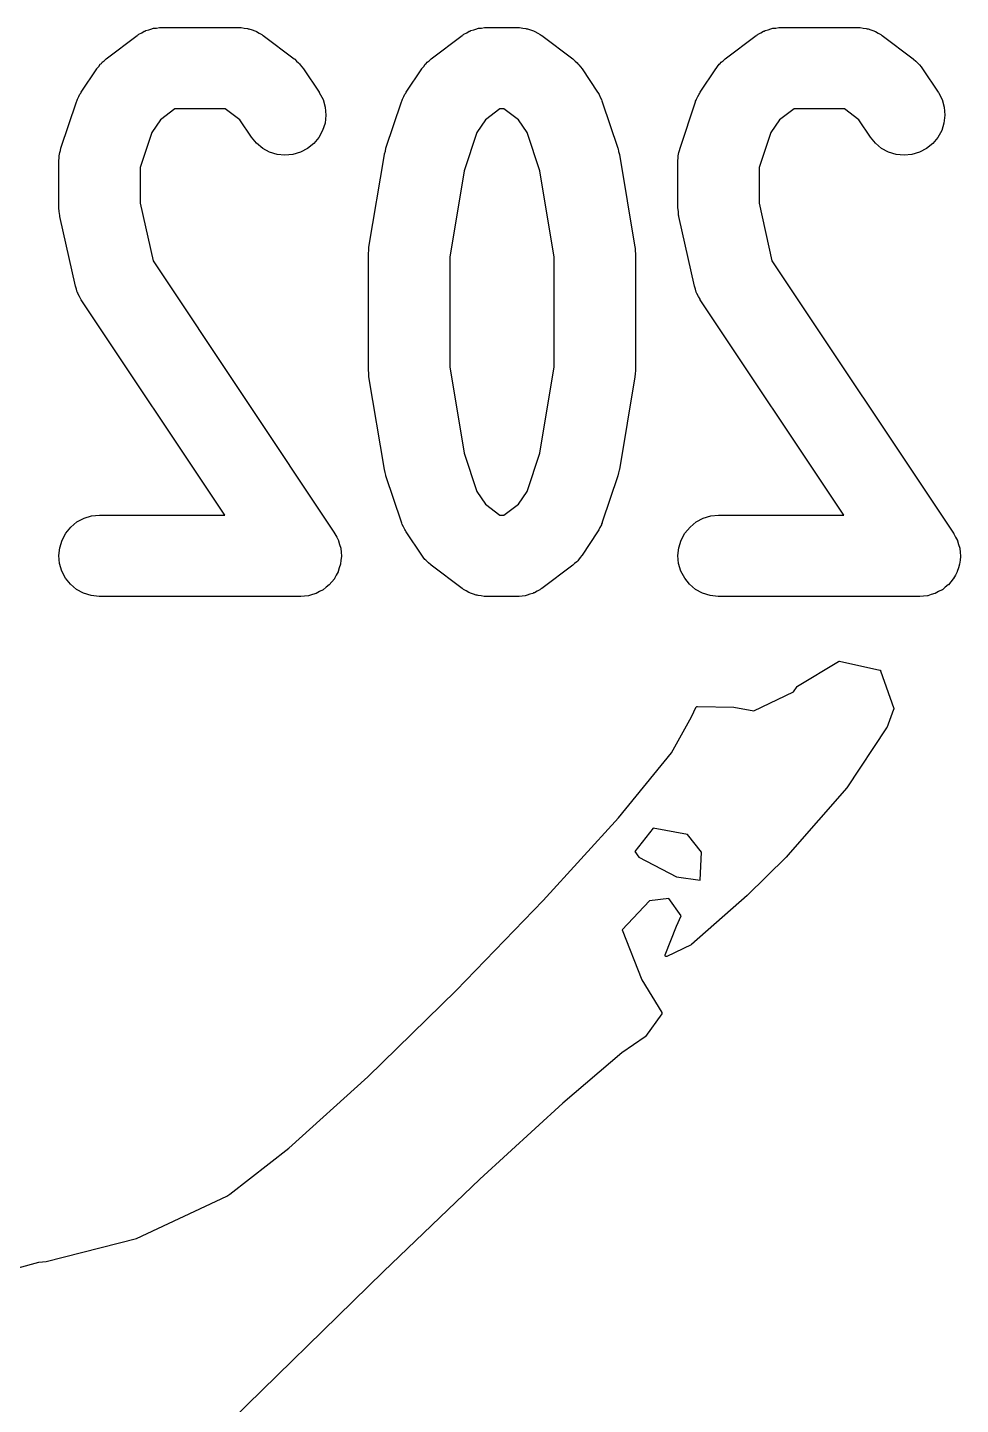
# Model space of a CAD drawing. Extents: x 69 to 231, y -99 to -49.
# Drawn here: x 109.57 to 113.59, y -81.35 to -75.42 of the extents above; entities that cross this region are included whole.
import ezdxf

# ---------------------------------------------------------------- set-up
doc = ezdxf.new("R2010")
doc.units = 0
doc.layers.add('BLACK', color=7, linetype='CONTINUOUS')

msp = doc.modelspace()

# ---------------------------------------------------------------- linework, layer by layer
at = {"layer": 'BLACK', "linetype": 'CONTINUOUS'}
for p, q in [((109.912, -75.56), (110.045, -75.46)), ((110.045, -75.46), (110.047, -75.4585)), ((110.047, -75.4585), (110.05, -75.4566)), ((110.05, -75.4566), (110.053, -75.4542)), ((110.053, -75.4542), (110.065, -75.448)), ((110.065, -75.448), (110.076, -75.4412)), ((110.076, -75.4412), (110.08, -75.44)), ((110.08, -75.44), (110.083, -75.4382)), ((110.083, -75.4382), (110.096, -75.4344)), ((110.096, -75.4344), (110.109, -75.43)), ((110.109, -75.43), (110.112, -75.4294)), ((110.112, -75.4294), (110.116, -75.4283)), ((110.116, -75.4283), (110.129, -75.427)), ((110.129, -75.427), (110.142, -75.4252)), ((110.142, -75.4252), (110.146, -75.4254)), ((110.146, -75.4254), (110.15, -75.425)), ((110.15, -75.425), (110.483, -75.425)), ((110.483, -75.425), (110.486, -75.425)), ((110.486, -75.425), (110.49, -75.4254)), ((110.49, -75.4254), (110.493, -75.4253)), ((110.493, -75.4253), (110.506, -75.4273)), ((110.506, -75.4273), (110.52, -75.4288)), ((110.52, -75.4288), (110.523, -75.43)), ((110.523, -75.43), (110.527, -75.4306)), ((110.527, -75.4306), (110.54, -75.4351)), ((110.54, -75.4351), (110.552, -75.4392)), ((110.552, -75.4392), (110.556, -75.441)), ((110.556, -75.441), (110.559, -75.4423)), ((110.559, -75.4423), (110.571, -75.4492)), ((110.571, -75.4492), (110.582, -75.4556)), ((110.582, -75.4556), (110.585, -75.458)), ((110.585, -75.458), (110.588, -75.46)), ((110.588, -75.46), (110.722, -75.56)), ((111.312, -75.56), (111.445, -75.46)), ((111.445, -75.46), (111.447, -75.4585)), ((111.447, -75.4585), (111.45, -75.4566)), ((111.45, -75.4566), (111.453, -75.4542)), ((111.453, -75.4542), (111.465, -75.448)), ((111.465, -75.448), (111.476, -75.4412)), ((111.476, -75.4412), (111.48, -75.44)), ((111.48, -75.44), (111.483, -75.4382)), ((111.483, -75.4382), (111.496, -75.4344)), ((111.496, -75.4344), (111.509, -75.43)), ((111.509, -75.43), (111.512, -75.4294)), ((111.512, -75.4294), (111.516, -75.4283)), ((111.516, -75.4283), (111.529, -75.427)), ((111.529, -75.427), (111.542, -75.4252)), ((111.542, -75.4252), (111.546, -75.4254)), ((111.546, -75.4254), (111.55, -75.425)), ((111.55, -75.425), (111.683, -75.425)), ((111.683, -75.425), (111.686, -75.425)), ((111.686, -75.425), (111.69, -75.4254)), ((111.69, -75.4254), (111.693, -75.4253)), ((111.693, -75.4253), (111.706, -75.4273)), ((111.706, -75.4273), (111.72, -75.4288)), ((111.72, -75.4288), (111.723, -75.43)), ((111.723, -75.43), (111.727, -75.4306)), ((111.727, -75.4306), (111.74, -75.4351)), ((111.74, -75.4351), (111.752, -75.4392)), ((111.752, -75.4392), (111.756, -75.441)), ((111.756, -75.441), (111.759, -75.4423)), ((111.759, -75.4423), (111.771, -75.4492)), ((111.771, -75.4492), (111.782, -75.4556)), ((111.782, -75.4556), (111.785, -75.458)), ((111.785, -75.458), (111.788, -75.46)), ((111.788, -75.46), (111.922, -75.56)), ((112.578, -75.56), (112.712, -75.46)), ((112.712, -75.46), (112.714, -75.4585)), ((112.714, -75.4585), (112.717, -75.4566)), ((112.717, -75.4566), (112.72, -75.4542)), ((112.72, -75.4542), (112.732, -75.448)), ((112.732, -75.448), (112.743, -75.4412)), ((112.743, -75.4412), (112.747, -75.44)), ((112.747, -75.44), (112.75, -75.4382)), ((112.75, -75.4382), (112.763, -75.4344)), ((112.763, -75.4344), (112.775, -75.43)), ((112.775, -75.43), (112.779, -75.4294)), ((112.779, -75.4294), (112.783, -75.4283)), ((112.783, -75.4283), (112.796, -75.427)), ((112.796, -75.427), (112.809, -75.4252)), ((112.809, -75.4252), (112.813, -75.4254)), ((112.813, -75.4254), (112.817, -75.425)), ((112.817, -75.425), (113.15, -75.425)), ((113.15, -75.425), (113.152, -75.425)), ((113.152, -75.425), (113.156, -75.4254)), ((113.156, -75.4254), (113.16, -75.4253)), ((113.16, -75.4253), (113.173, -75.4273)), ((113.173, -75.4273), (113.186, -75.4288)), ((113.186, -75.4288), (113.19, -75.43)), ((113.19, -75.43), (113.194, -75.4306)), ((113.194, -75.4306), (113.206, -75.4351)), ((113.206, -75.4351), (113.219, -75.4392)), ((113.219, -75.4392), (113.222, -75.441)), ((113.222, -75.441), (113.226, -75.4423)), ((113.226, -75.4423), (113.237, -75.4492)), ((113.237, -75.4492), (113.249, -75.4556)), ((113.249, -75.4556), (113.252, -75.458)), ((113.252, -75.458), (113.255, -75.46)), ((113.255, -75.46), (113.388, -75.56)), ((109.872, -75.6009), (109.88, -75.5922)), ((109.88, -75.5922), (109.886, -75.5831)), ((109.886, -75.5831), (109.891, -75.5792)), ((109.891, -75.5792), (109.894, -75.5748)), ((109.894, -75.5748), (109.903, -75.5677)), ((109.903, -75.5677), (109.912, -75.56)), ((110.722, -75.56), (110.724, -75.5615)), ((110.724, -75.5615), (110.732, -75.5693)), ((110.732, -75.5693), (110.741, -75.5765)), ((110.741, -75.5765), (110.744, -75.5809)), ((110.744, -75.5809), (110.748, -75.5849)), ((110.748, -75.5849), (110.755, -75.5941)), ((110.755, -75.5941), (110.762, -75.6029)), ((111.272, -75.6009), (111.28, -75.5922)), ((111.28, -75.5922), (111.286, -75.5831)), ((111.286, -75.5831), (111.291, -75.5792)), ((111.291, -75.5792), (111.294, -75.5748)), ((111.294, -75.5748), (111.303, -75.5677)), ((111.303, -75.5677), (111.312, -75.56)), ((111.922, -75.56), (111.924, -75.5615)), ((111.924, -75.5615), (111.932, -75.5693)), ((111.932, -75.5693), (111.941, -75.5765)), ((111.941, -75.5765), (111.944, -75.5809)), ((111.944, -75.5809), (111.948, -75.5849)), ((111.948, -75.5849), (111.955, -75.5941)), ((111.955, -75.5941), (111.962, -75.6029)), ((112.539, -75.6009), (112.546, -75.5922)), ((112.546, -75.5922), (112.553, -75.5831)), ((112.553, -75.5831), (112.557, -75.5792)), ((112.557, -75.5792), (112.561, -75.5748)), ((112.561, -75.5748), (112.57, -75.5677)), ((112.57, -75.5677), (112.578, -75.56)), ((113.388, -75.56), (113.39, -75.5615)), ((113.39, -75.5615), (113.399, -75.5693)), ((113.399, -75.5693), (113.407, -75.5765)), ((113.407, -75.5765), (113.411, -75.5809)), ((113.411, -75.5809), (113.415, -75.5849)), ((113.415, -75.5849), (113.422, -75.5941)), ((113.422, -75.5941), (113.429, -75.6029)), ((109.804, -75.7029), (109.871, -75.6029)), ((109.871, -75.6029), (109.872, -75.6009)), ((110.762, -75.6029), (110.829, -75.7029)), ((111.204, -75.7029), (111.271, -75.6029)), ((111.271, -75.6029), (111.272, -75.6009)), ((111.962, -75.6029), (112.029, -75.7029)), ((112.471, -75.7029), (112.538, -75.6029)), ((112.538, -75.6029), (112.539, -75.6009)), ((113.429, -75.6029), (113.496, -75.7029)), ((109.794, -75.7224), (109.799, -75.7114)), ((109.799, -75.7114), (109.802, -75.7073)), ((109.802, -75.7073), (109.804, -75.7029)), ((110.829, -75.7029), (110.83, -75.705)), ((110.83, -75.705), (110.846, -75.7353)), ((111.194, -75.7224), (111.199, -75.7114)), ((111.199, -75.7114), (111.202, -75.7073)), ((111.202, -75.7073), (111.204, -75.7029)), ((112.029, -75.7029), (112.03, -75.705)), ((112.03, -75.705), (112.033, -75.7094)), ((112.033, -75.7094), (112.035, -75.7135)), ((112.035, -75.7135), (112.04, -75.7245)), ((112.461, -75.7224), (112.466, -75.7114)), ((112.466, -75.7114), (112.469, -75.7073)), ((112.469, -75.7073), (112.471, -75.7029)), ((113.496, -75.7029), (113.497, -75.705)), ((113.497, -75.705), (113.513, -75.7353)), ((109.717, -75.9447), (109.784, -75.7447)), ((109.784, -75.7447), (109.785, -75.7423)), ((109.785, -75.7423), (109.787, -75.7378)), ((109.787, -75.7378), (109.788, -75.7331)), ((109.788, -75.7331), (109.794, -75.7224)), ((110.208, -75.775), (110.146, -75.822)), ((110.425, -75.775), (110.208, -75.775)), ((110.488, -75.822), (110.425, -75.775)), ((110.846, -75.7353), (110.855, -75.7681)), ((110.855, -75.7681), (110.858, -75.8022)), ((111.117, -75.9447), (111.184, -75.7447)), ((111.184, -75.7447), (111.185, -75.7423)), ((111.185, -75.7423), (111.187, -75.7378)), ((111.187, -75.7378), (111.188, -75.7331)), ((111.188, -75.7331), (111.194, -75.7224)), ((111.608, -75.775), (111.546, -75.822)), ((111.625, -75.775), (111.608, -75.775)), ((111.688, -75.822), (111.625, -75.775)), ((112.04, -75.7245), (112.046, -75.7353)), ((112.046, -75.7353), (112.047, -75.7401)), ((112.047, -75.7401), (112.049, -75.7447)), ((112.049, -75.7447), (112.116, -75.9447)), ((112.384, -75.9447), (112.451, -75.7447)), ((112.451, -75.7423), (112.454, -75.7378)), ((112.451, -75.7447), (112.451, -75.7423)), ((112.454, -75.7378), (112.455, -75.7331)), ((112.455, -75.7331), (112.461, -75.7224)), ((112.875, -75.775), (112.812, -75.822)), ((113.092, -75.775), (112.875, -75.775)), ((113.154, -75.822), (113.092, -75.775)), ((113.513, -75.7353), (113.522, -75.7681)), ((113.522, -75.7681), (113.525, -75.8022)), ((110.146, -75.822), (110.109, -75.8776)), ((110.538, -75.8971), (110.488, -75.822)), ((110.855, -75.8361), (110.844, -75.8687)), ((110.858, -75.8022), (110.855, -75.8361)), ((111.546, -75.822), (111.509, -75.8776)), ((111.725, -75.8776), (111.688, -75.822)), ((112.812, -75.822), (112.775, -75.8776)), ((113.204, -75.8971), (113.154, -75.822)), ((113.521, -75.8361), (113.511, -75.8687)), ((113.525, -75.8022), (113.521, -75.8361)), ((110.109, -75.8776), (110.058, -76.0284)), ((110.844, -75.8687), (110.828, -75.8986)), ((111.509, -75.8776), (111.454, -76.0423)), ((111.78, -76.0423), (111.725, -75.8776)), ((112.775, -75.8776), (112.725, -76.0284)), ((113.511, -75.8687), (113.495, -75.8986)), ((109.712, -75.9636), (109.715, -75.9542)), ((109.715, -75.9542), (109.717, -75.9447)), ((110.559, -75.9235), (110.538, -75.8971)), ((110.586, -75.9452), (110.559, -75.9235)), ((110.616, -75.9614), (110.586, -75.9452)), ((110.779, -75.9463), (110.749, -75.9622)), ((110.806, -75.9248), (110.779, -75.9463)), ((110.828, -75.8986), (110.806, -75.9248)), ((111.115, -75.9568), (111.117, -75.9447)), ((112.116, -75.9447), (112.117, -75.947)), ((112.117, -75.947), (112.119, -75.9592)), ((112.379, -75.9636), (112.382, -75.9542)), ((112.382, -75.9542), (112.384, -75.9447)), ((113.226, -75.9235), (113.204, -75.8971)), ((113.252, -75.9452), (113.226, -75.9235)), ((113.282, -75.9614), (113.252, -75.9452)), ((113.446, -75.9463), (113.416, -75.9622)), ((113.473, -75.9248), (113.446, -75.9463)), ((113.495, -75.8986), (113.473, -75.9248)), ((109.708, -75.9976), (109.709, -75.9878)), ((109.708, -76), (109.708, -75.9976)), ((109.708, -76.2), (109.708, -76)), ((109.709, -75.9878), (109.71, -75.978)), ((109.71, -75.978), (109.711, -75.9709)), ((109.711, -75.9709), (109.712, -75.9636)), ((110.648, -75.9715), (110.616, -75.9614)), ((110.682, -75.975), (110.648, -75.9715)), ((110.716, -75.9718), (110.682, -75.975)), ((110.749, -75.9622), (110.716, -75.9718)), ((111.044, -76.3712), (111.111, -75.9712)), ((111.111, -75.9688), (111.115, -75.9568)), ((111.111, -75.9712), (111.111, -75.9688)), ((112.119, -75.9592), (112.123, -75.9712)), ((112.123, -75.9712), (112.189, -76.3712)), ((112.375, -75.9976), (112.376, -75.9878)), ((112.375, -76), (112.375, -75.9976)), ((112.375, -76.2), (112.375, -76)), ((112.376, -75.978), (112.378, -75.9709)), ((112.376, -75.9878), (112.376, -75.978)), ((112.378, -75.9709), (112.379, -75.9636)), ((113.315, -75.9715), (113.282, -75.9614)), ((113.349, -75.975), (113.315, -75.9715)), ((113.383, -75.9718), (113.349, -75.975)), ((113.416, -75.9622), (113.383, -75.9718)), ((110.058, -76.0284), (110.058, -76.1808)), ((111.454, -76.0423), (111.392, -76.4145)), ((111.842, -76.4145), (111.78, -76.0423)), ((112.725, -76.0284), (112.725, -76.1808)), ((110.058, -76.1808), (110.114, -76.4301)), ((112.725, -76.1808), (112.78, -76.4301)), ((109.708, -76.2008), (109.708, -76.2)), ((109.708, -76.2016), (109.708, -76.2008)), ((109.71, -76.2178), (109.708, -76.2016)), ((109.712, -76.234), (109.71, -76.2178)), ((109.712, -76.2348), (109.712, -76.234)), ((109.712, -76.2356), (109.712, -76.2348)), ((109.712, -76.238), (109.712, -76.2356)), ((109.779, -76.538), (109.712, -76.238)), ((112.375, -76.2008), (112.375, -76.2)), ((112.375, -76.2016), (112.375, -76.2008)), ((112.377, -76.2178), (112.375, -76.2016)), ((112.378, -76.234), (112.377, -76.2178)), ((112.379, -76.2348), (112.378, -76.234)), ((112.379, -76.2356), (112.379, -76.2348)), ((112.379, -76.238), (112.379, -76.2356)), ((112.446, -76.538), (112.379, -76.238)), ((111.042, -76.3976), (111.043, -76.3844)), ((111.042, -76.4), (111.042, -76.3976)), ((111.042, -76.9), (111.042, -76.4)), ((111.043, -76.3844), (111.044, -76.3712)), ((111.392, -76.4145), (111.392, -76.8855)), ((111.842, -76.8855), (111.842, -76.4145)), ((112.189, -76.3712), (112.19, -76.3736)), ((112.19, -76.3736), (112.19, -76.3869)), ((112.19, -76.3869), (112.192, -76.4)), ((112.192, -76.4), (112.192, -76.9)), ((110.114, -76.4301), (110.896, -77.6029)), ((112.78, -76.4301), (113.562, -77.6029)), ((109.784, -76.5512), (109.779, -76.538)), ((112.45, -76.5512), (112.446, -76.538)), ((109.787, -76.5647), (109.784, -76.5512)), ((109.789, -76.5675), (109.787, -76.5647)), ((109.79, -76.5704), (109.789, -76.5675)), ((109.797, -76.5826), (109.79, -76.5704)), ((109.803, -76.595), (109.797, -76.5826)), ((109.804, -76.5971), (109.803, -76.595)), ((110.423, -77.525), (109.804, -76.5971)), ((112.454, -76.5647), (112.45, -76.5512)), ((112.455, -76.5675), (112.454, -76.5647)), ((112.456, -76.5704), (112.455, -76.5675)), ((112.463, -76.5826), (112.456, -76.5704)), ((112.47, -76.595), (112.463, -76.5826)), ((112.471, -76.5971), (112.47, -76.595)), ((113.09, -77.525), (112.471, -76.5971)), ((111.043, -76.9131), (111.042, -76.9)), ((111.392, -76.8855), (111.454, -77.2577)), ((111.78, -77.2577), (111.842, -76.8855)), ((112.192, -76.9024), (112.19, -76.9156)), ((112.192, -76.9), (112.192, -76.9024)), ((111.044, -76.9264), (111.043, -76.9131)), ((111.044, -76.9288), (111.044, -76.9264)), ((111.111, -77.3288), (111.044, -76.9288)), ((112.189, -76.9288), (112.123, -77.3288)), ((112.19, -76.9156), (112.189, -76.9288)), ((111.454, -77.2577), (111.509, -77.4224)), ((111.725, -77.4224), (111.78, -77.2577)), ((111.114, -77.3408), (111.111, -77.3288)), ((111.117, -77.353), (111.114, -77.3408)), ((111.117, -77.3553), (111.117, -77.353)), ((111.184, -77.5553), (111.117, -77.3553)), ((112.116, -77.3553), (112.049, -77.5553)), ((112.119, -77.3432), (112.116, -77.3553)), ((112.122, -77.3312), (112.119, -77.3432)), ((112.123, -77.3288), (112.122, -77.3312)), ((111.509, -77.4224), (111.546, -77.478)), ((111.688, -77.478), (111.725, -77.4224)), ((111.546, -77.478), (111.608, -77.525)), ((111.625, -77.525), (111.688, -77.478)), ((109.76, -77.5758), (109.786, -77.5542)), ((109.786, -77.5542), (109.817, -77.5382)), ((109.817, -77.5382), (109.849, -77.5283)), ((109.849, -77.5283), (109.883, -77.525)), ((109.883, -77.525), (110.423, -77.525)), ((111.186, -77.5599), (111.184, -77.5553)), ((111.608, -77.525), (111.625, -77.525)), ((112.049, -77.5553), (112.049, -77.5577)), ((112.427, -77.5758), (112.453, -77.5542)), ((112.453, -77.5542), (112.483, -77.5382)), ((112.483, -77.5382), (112.516, -77.5283)), ((112.516, -77.5283), (112.55, -77.525)), ((112.55, -77.525), (113.09, -77.525)), ((109.722, -77.6322), (109.738, -77.6021)), ((109.738, -77.6021), (109.76, -77.5758)), ((110.896, -77.6029), (110.896, -77.6041)), ((110.896, -77.6041), (110.896, -77.6042)), ((110.896, -77.6042), (110.896, -77.6042)), ((110.896, -77.6042), (110.897, -77.605)), ((110.897, -77.605), (110.905, -77.6197)), ((111.187, -77.5647), (111.186, -77.5599)), ((111.193, -77.5755), (111.187, -77.5647)), ((111.198, -77.5865), (111.193, -77.5755)), ((111.201, -77.5906), (111.198, -77.5865)), ((111.203, -77.595), (111.201, -77.5906)), ((111.204, -77.5971), (111.203, -77.595)), ((111.271, -77.6971), (111.204, -77.5971)), ((112.029, -77.5971), (111.962, -77.6971)), ((112.031, -77.5927), (112.029, -77.5971)), ((112.034, -77.5886), (112.031, -77.5927)), ((112.039, -77.5776), (112.034, -77.5886)), ((112.045, -77.5669), (112.039, -77.5776)), ((112.046, -77.5622), (112.045, -77.5669)), ((112.049, -77.5577), (112.046, -77.5622)), ((112.389, -77.6322), (112.405, -77.6021)), ((112.405, -77.6021), (112.427, -77.5758)), ((113.562, -77.6029), (113.563, -77.6041)), ((113.563, -77.6041), (113.563, -77.6042)), ((113.563, -77.6042), (113.563, -77.6042)), ((113.563, -77.6042), (113.564, -77.605)), ((113.564, -77.605), (113.571, -77.6197)), ((109.708, -77.6988), (109.712, -77.6648)), ((109.712, -77.6648), (109.722, -77.6322)), ((110.905, -77.6197), (110.912, -77.6344)), ((110.912, -77.6344), (110.912, -77.6349)), ((110.912, -77.6349), (110.913, -77.6353)), ((110.913, -77.6353), (110.917, -77.6514)), ((110.917, -77.6514), (110.922, -77.6672)), ((110.922, -77.6672), (110.922, -77.6677)), ((110.922, -77.6677), (110.922, -77.6681)), ((110.922, -77.6681), (110.924, -77.6848)), ((112.375, -77.6988), (112.379, -77.6648)), ((112.379, -77.6648), (112.389, -77.6322)), ((113.571, -77.6197), (113.579, -77.6344)), ((113.579, -77.6344), (113.579, -77.6349)), ((113.579, -77.6349), (113.579, -77.6353)), ((113.579, -77.6353), (113.584, -77.6514)), ((113.584, -77.6514), (113.589, -77.6672)), ((113.589, -77.6672), (113.589, -77.6677)), ((113.589, -77.6677), (113.589, -77.6681)), ((113.589, -77.6681), (113.59, -77.6848)), ((109.711, -77.7328), (109.708, -77.6988)), ((109.721, -77.7656), (109.711, -77.7328)), ((110.923, -77.7187), (110.921, -77.7352)), ((110.925, -77.7022), (110.923, -77.7187)), ((110.924, -77.6848), (110.925, -77.7012)), ((110.925, -77.7012), (110.925, -77.7017)), ((110.925, -77.7017), (110.925, -77.7022)), ((111.278, -77.7059), (111.271, -77.6971)), ((111.285, -77.7151), (111.278, -77.7059)), ((111.289, -77.7191), (111.285, -77.7151)), ((111.293, -77.7235), (111.289, -77.7191)), ((111.301, -77.7307), (111.293, -77.7235)), ((111.31, -77.7385), (111.301, -77.7307)), ((111.93, -77.7323), (111.922, -77.74)), ((111.939, -77.7252), (111.93, -77.7323)), ((111.943, -77.7208), (111.939, -77.7252)), ((111.947, -77.7169), (111.943, -77.7208)), ((111.954, -77.7078), (111.947, -77.7169)), ((111.961, -77.6991), (111.954, -77.7078)), ((111.962, -77.6971), (111.961, -77.6991)), ((112.378, -77.7328), (112.375, -77.6988)), ((112.388, -77.7656), (112.378, -77.7328)), ((113.59, -77.7187), (113.588, -77.7352)), ((113.59, -77.6848), (113.592, -77.7012)), ((113.592, -77.7022), (113.59, -77.7187)), ((113.592, -77.7012), (113.592, -77.7017)), ((113.592, -77.7017), (113.592, -77.7022)), ((109.737, -77.7958), (109.721, -77.7656)), ((110.903, -77.7833), (110.895, -77.7979)), ((110.911, -77.7687), (110.903, -77.7833)), ((110.916, -77.7521), (110.911, -77.7678)), ((110.911, -77.7678), (110.911, -77.7682)), ((110.911, -77.7682), (110.911, -77.7687)), ((110.921, -77.7361), (110.916, -77.7521)), ((110.921, -77.7352), (110.921, -77.7356)), ((110.921, -77.7356), (110.921, -77.7361)), ((111.312, -77.74), (111.31, -77.7385)), ((111.445, -77.84), (111.312, -77.74)), ((111.922, -77.74), (111.788, -77.84)), ((112.404, -77.7958), (112.388, -77.7656)), ((113.57, -77.7833), (113.562, -77.7979)), ((113.578, -77.7687), (113.57, -77.7833)), ((113.583, -77.7521), (113.578, -77.7678)), ((113.578, -77.7678), (113.578, -77.7682)), ((113.578, -77.7682), (113.578, -77.7687)), ((113.588, -77.7361), (113.583, -77.7521)), ((113.588, -77.7352), (113.588, -77.7356)), ((113.588, -77.7356), (113.588, -77.7361)), ((109.758, -77.8224), (109.737, -77.7958)), ((109.784, -77.8444), (109.758, -77.8224)), ((109.814, -77.8608), (109.784, -77.8444)), ((110.846, -77.8463), (110.831, -77.8541)), ((110.847, -77.8458), (110.846, -77.846)), ((110.846, -77.846), (110.846, -77.8463)), ((110.86, -77.8353), (110.847, -77.8458)), ((110.873, -77.8248), (110.86, -77.8353)), ((110.884, -77.8114), (110.873, -77.8242)), ((110.873, -77.8242), (110.873, -77.8245)), ((110.873, -77.8245), (110.873, -77.8248)), ((110.895, -77.7986), (110.884, -77.8114)), ((110.895, -77.7979), (110.895, -77.7982)), ((110.895, -77.7982), (110.895, -77.7986)), ((111.448, -77.842), (111.445, -77.84)), ((111.451, -77.8444), (111.448, -77.842)), ((111.463, -77.8508), (111.451, -77.8444)), ((111.474, -77.8577), (111.463, -77.8508)), ((111.768, -77.852), (111.757, -77.8588)), ((111.78, -77.8458), (111.768, -77.852)), ((111.783, -77.8434), (111.78, -77.8458)), ((111.786, -77.8415), (111.783, -77.8434)), ((111.788, -77.84), (111.786, -77.8415)), ((112.425, -77.8224), (112.404, -77.7958)), ((112.451, -77.8444), (112.425, -77.8224)), ((112.481, -77.8608), (112.451, -77.8444)), ((113.513, -77.8463), (113.498, -77.8541)), ((113.514, -77.8458), (113.513, -77.846)), ((113.513, -77.846), (113.513, -77.8463)), ((113.526, -77.8353), (113.514, -77.8458)), ((113.539, -77.8248), (113.526, -77.8353)), ((113.54, -77.8245), (113.539, -77.8248)), ((113.551, -77.8114), (113.54, -77.8242)), ((113.54, -77.8242), (113.54, -77.8245)), ((113.561, -77.7986), (113.551, -77.8114)), ((113.562, -77.7979), (113.561, -77.7982)), ((113.561, -77.7982), (113.561, -77.7986)), ((109.847, -77.8712), (109.814, -77.8608)), ((109.881, -77.875), (109.847, -77.8712)), ((109.883, -77.875), (109.881, -77.875)), ((110.75, -77.875), (109.883, -77.875)), ((110.766, -77.8734), (110.75, -77.875)), ((110.783, -77.8718), (110.766, -77.8734)), ((110.784, -77.8717), (110.783, -77.8718)), ((110.8, -77.8669), (110.784, -77.8717)), ((110.784, -77.8717), (110.784, -77.8717)), ((110.816, -77.8622), (110.8, -77.8669)), ((110.817, -77.8618), (110.816, -77.8619)), ((110.816, -77.8619), (110.816, -77.8622)), ((110.831, -77.8541), (110.817, -77.8618)), ((111.478, -77.859), (111.474, -77.8577)), ((111.481, -77.8608), (111.478, -77.859)), ((111.494, -77.8649), (111.481, -77.8608)), ((111.506, -77.8694), (111.494, -77.8649)), ((111.51, -77.87), (111.506, -77.8694)), ((111.514, -77.8712), (111.51, -77.87)), ((111.527, -77.8727), (111.514, -77.8712)), ((111.54, -77.8747), (111.527, -77.8727)), ((111.544, -77.8746), (111.54, -77.8747)), ((111.548, -77.875), (111.544, -77.8746)), ((111.55, -77.875), (111.548, -77.875)), ((111.683, -77.875), (111.55, -77.875)), ((111.687, -77.8746), (111.683, -77.875)), ((111.691, -77.8748), (111.687, -77.8746)), ((111.704, -77.873), (111.691, -77.8748)), ((111.717, -77.8717), (111.704, -77.873)), ((111.721, -77.8706), (111.717, -77.8717)), ((111.725, -77.87), (111.721, -77.8706)), ((111.737, -77.8656), (111.725, -77.87)), ((111.75, -77.8618), (111.737, -77.8656)), ((111.753, -77.86), (111.75, -77.8618)), ((111.757, -77.8588), (111.753, -77.86)), ((112.514, -77.8712), (112.481, -77.8608)), ((112.548, -77.875), (112.514, -77.8712)), ((112.55, -77.875), (112.548, -77.875)), ((113.417, -77.875), (112.55, -77.875)), ((113.433, -77.8734), (113.417, -77.875)), ((113.45, -77.8718), (113.433, -77.8734)), ((113.451, -77.8717), (113.45, -77.8717)), ((113.45, -77.8717), (113.45, -77.8718)), ((113.466, -77.8669), (113.451, -77.8717)), ((113.482, -77.8622), (113.466, -77.8669)), ((113.483, -77.8619), (113.482, -77.8622)), ((113.498, -77.8541), (113.483, -77.8618)), ((113.483, -77.8618), (113.483, -77.8619)), ((112.89, -78.2613), (113.067, -78.1548)), ((113.067, -78.1547), (113.068, -78.1546)), ((113.067, -78.1548), (113.067, -78.1547)), ((113.068, -78.1543), (113.069, -78.1542)), ((113.068, -78.1544), (113.068, -78.1543)), ((113.068, -78.1546), (113.068, -78.1544)), ((113.068, -78.1544), (113.068, -78.1544)), ((113.069, -78.1542), (113.069, -78.1541)), ((113.069, -78.1541), (113.069, -78.1541)), ((113.069, -78.1541), (113.069, -78.1541)), ((113.069, -78.1541), (113.07, -78.1541)), ((113.07, -78.1541), (113.07, -78.154)), ((113.07, -78.154), (113.07, -78.1541)), ((113.07, -78.1541), (113.07, -78.154)), ((113.07, -78.154), (113.07, -78.1541)), ((113.07, -78.1541), (113.071, -78.1542)), ((113.071, -78.1542), (113.244, -78.1916)), ((113.244, -78.1916), (113.244, -78.1916)), ((113.244, -78.1916), (113.245, -78.1916)), ((113.245, -78.1916), (113.245, -78.1916)), ((113.245, -78.1916), (113.245, -78.1918)), ((113.245, -78.1918), (113.245, -78.1919)), ((113.245, -78.1919), (113.245, -78.192)), ((113.245, -78.192), (113.246, -78.192)), ((113.246, -78.192), (113.246, -78.1922)), ((113.246, -78.1922), (113.246, -78.1924)), ((113.246, -78.1924), (113.246, -78.1924)), ((113.246, -78.1924), (113.246, -78.1925)), ((113.246, -78.1925), (113.247, -78.1928)), ((113.247, -78.1928), (113.247, -78.193)), ((113.247, -78.193), (113.247, -78.1931)), ((113.247, -78.1931), (113.247, -78.1932)), ((113.247, -78.1932), (113.247, -78.1935)), ((113.247, -78.1935), (113.248, -78.1938)), ((113.248, -78.1938), (113.248, -78.1939)), ((113.248, -78.1939), (113.248, -78.1939)), ((113.248, -78.1939), (113.248, -78.1943)), ((113.248, -78.1943), (113.248, -78.1947)), ((113.248, -78.1947), (113.248, -78.1948)), ((113.248, -78.1948), (113.248, -78.1948)), ((113.248, -78.1948), (113.305, -78.3576)), ((112.873, -78.2857), (112.889, -78.2628)), ((112.889, -78.2619), (112.89, -78.2617)), ((112.889, -78.262), (112.889, -78.2619)), ((112.889, -78.2619), (112.889, -78.2619)), ((112.889, -78.2623), (112.889, -78.262)), ((112.889, -78.2626), (112.889, -78.2623)), ((112.889, -78.2627), (112.889, -78.2626)), ((112.889, -78.2628), (112.889, -78.2627)), ((112.889, -78.2627), (112.889, -78.2627)), ((112.89, -78.2614), (112.89, -78.2613)), ((112.89, -78.2617), (112.89, -78.2614)), ((112.89, -78.2614), (112.89, -78.2614)), ((112.702, -78.368), (112.873, -78.2857)), ((112.433, -78.3937), (112.454, -78.3509)), ((112.454, -78.3509), (112.455, -78.3506)), ((112.454, -78.3509), (112.454, -78.3509)), ((112.455, -78.3495), (112.456, -78.3494)), ((112.455, -78.3496), (112.455, -78.3495)), ((112.455, -78.3498), (112.455, -78.3496)), ((112.455, -78.3501), (112.455, -78.3498)), ((112.455, -78.3502), (112.455, -78.3501)), ((112.455, -78.3503), (112.455, -78.3502)), ((112.455, -78.3506), (112.455, -78.3503)), ((112.456, -78.3488), (112.457, -78.3487)), ((112.456, -78.3489), (112.456, -78.3488)), ((112.456, -78.349), (112.456, -78.3489)), ((112.456, -78.3492), (112.456, -78.349)), ((112.456, -78.3494), (112.456, -78.3492)), ((112.457, -78.3485), (112.457, -78.3484)), ((112.457, -78.3484), (112.458, -78.3484)), ((112.457, -78.3487), (112.457, -78.3485)), ((112.457, -78.3485), (112.457, -78.3485)), ((112.458, -78.3483), (112.458, -78.3482)), ((112.458, -78.3482), (112.459, -78.3482)), ((112.458, -78.3484), (112.458, -78.3483)), ((112.458, -78.3483), (112.458, -78.3483)), ((112.459, -78.3482), (112.459, -78.3482)), ((112.459, -78.3482), (112.615, -78.3521)), ((112.615, -78.3521), (112.615, -78.3521)), ((112.615, -78.3521), (112.615, -78.3522)), ((112.615, -78.3522), (112.616, -78.3522)), ((112.616, -78.3522), (112.702, -78.368)), ((113.304, -78.361), (113.275, -78.4402)), ((113.305, -78.3608), (113.304, -78.361)), ((113.305, -78.3576), (113.305, -78.3577)), ((113.305, -78.3577), (113.305, -78.3579)), ((113.305, -78.3579), (113.305, -78.3581)), ((113.305, -78.3581), (113.305, -78.3584)), ((113.305, -78.3584), (113.305, -78.3586)), ((113.305, -78.3586), (113.305, -78.3589)), ((113.305, -78.3589), (113.305, -78.3591)), ((113.305, -78.3591), (113.305, -78.3594)), ((113.305, -78.3594), (113.305, -78.3596)), ((113.305, -78.3596), (113.305, -78.3599)), ((113.305, -78.3599), (113.305, -78.3601)), ((113.305, -78.3601), (113.305, -78.3603)), ((113.305, -78.3603), (113.305, -78.3606)), ((113.305, -78.3606), (113.305, -78.3608)), ((112.347, -78.5484), (112.433, -78.3937)), ((113.274, -78.4412), (113.103, -78.6987)), ((113.275, -78.4404), (113.274, -78.4408)), ((113.274, -78.4408), (113.274, -78.4412)), ((113.274, -78.4412), (113.274, -78.4412)), ((113.274, -78.4412), (113.274, -78.4412)), ((113.275, -78.4402), (113.275, -78.4403)), ((113.275, -78.4403), (113.275, -78.4403)), ((113.275, -78.4403), (113.275, -78.4404)), ((112.119, -78.8275), (112.347, -78.5484)), ((113.103, -78.6992), (112.859, -78.9771)), ((113.103, -78.6987), (113.103, -78.6987)), ((113.103, -78.6987), (113.103, -78.699)), ((113.103, -78.699), (113.103, -78.6992)), ((111.795, -79.1845), (112.119, -78.8275)), ((112.268, -78.8722), (112.189, -78.9734)), ((112.416, -78.8993), (112.268, -78.8722)), ((112.476, -78.9754), (112.416, -78.8993)), ((112.189, -78.9734), (112.207, -78.9972)), ((112.47, -79.0962), (112.476, -78.9754)), ((112.859, -78.9771), (112.841, -78.9976)), ((112.859, -78.9771), (112.859, -78.9771)), ((112.859, -78.9771), (112.859, -78.9771)), ((112.207, -78.9972), (112.369, -79.0816)), ((112.841, -78.9978), (112.673, -79.1624)), ((112.841, -78.9976), (112.841, -78.9976)), ((112.841, -78.9976), (112.841, -78.9977)), ((112.841, -78.9977), (112.841, -78.9978)), ((112.369, -79.0816), (112.47, -79.0962)), ((111.419, -79.5721), (111.795, -79.1845)), ((112.253, -79.1857), (112.135, -79.3108)), ((112.336, -79.1753), (112.253, -79.1857)), ((112.389, -79.2496), (112.336, -79.1753)), ((112.673, -79.1626), (112.433, -79.3738)), ((112.673, -79.1624), (112.673, -79.1624)), ((112.673, -79.1624), (112.673, -79.1625)), ((112.673, -79.1625), (112.673, -79.1626)), ((112.369, -79.295), (112.389, -79.2496)), ((112.135, -79.3108), (112.22, -79.526)), ((112.32, -79.4184), (112.369, -79.2952)), ((112.369, -79.2951), (112.369, -79.295)), ((112.369, -79.295), (112.369, -79.295)), ((112.369, -79.2952), (112.369, -79.2951)), ((112.432, -79.3746), (112.327, -79.4248)), ((112.433, -79.374), (112.432, -79.3742)), ((112.432, -79.3742), (112.432, -79.3744)), ((112.432, -79.3744), (112.432, -79.3745)), ((112.432, -79.3745), (112.432, -79.3746)), ((112.433, -79.3738), (112.433, -79.3738)), ((112.433, -79.3738), (112.433, -79.3739)), ((112.433, -79.3739), (112.433, -79.374)), ((112.32, -79.4185), (112.32, -79.4184)), ((112.32, -79.4186), (112.32, -79.4185)), ((112.32, -79.4189), (112.32, -79.4186)), ((112.32, -79.4193), (112.32, -79.4189)), ((112.32, -79.4194), (112.32, -79.4193)), ((112.32, -79.4195), (112.32, -79.4194)), ((112.32, -79.4199), (112.32, -79.4195)), ((112.32, -79.4203), (112.32, -79.4199)), ((112.32, -79.4204), (112.32, -79.4203)), ((112.32, -79.4205), (112.32, -79.4204)), ((112.32, -79.4209), (112.32, -79.4205)), ((112.32, -79.4213), (112.32, -79.4209)), ((112.32, -79.4214), (112.32, -79.4213)), ((112.32, -79.4218), (112.32, -79.4214)), ((112.32, -79.4214), (112.32, -79.4214)), ((112.32, -79.4222), (112.32, -79.4218)), ((112.32, -79.4223), (112.32, -79.4222)), ((112.32, -79.4224), (112.32, -79.4223)), ((112.32, -79.4227), (112.32, -79.4224)), ((112.32, -79.4231), (112.32, -79.4227)), ((112.321, -79.4232), (112.32, -79.4231)), ((112.32, -79.4231), (112.32, -79.4231)), ((112.321, -79.4235), (112.321, -79.4232)), ((112.321, -79.4238), (112.321, -79.4235)), ((112.321, -79.4239), (112.321, -79.4238)), ((112.322, -79.4242), (112.321, -79.4239)), ((112.321, -79.4239), (112.321, -79.4239)), ((112.322, -79.4244), (112.322, -79.4242)), ((112.322, -79.4245), (112.322, -79.4244)), ((112.322, -79.4247), (112.322, -79.4245)), ((112.322, -79.4245), (112.322, -79.4245)), ((112.323, -79.4249), (112.322, -79.4247)), ((112.323, -79.425), (112.323, -79.4249)), ((112.323, -79.4249), (112.323, -79.4249)), ((112.323, -79.4249), (112.323, -79.4249)), ((112.324, -79.4252), (112.323, -79.425)), ((112.325, -79.4252), (112.324, -79.4252)), ((112.324, -79.4252), (112.324, -79.4252)), ((112.324, -79.4252), (112.324, -79.4252)), ((112.324, -79.4252), (112.324, -79.4252)), ((112.326, -79.4251), (112.325, -79.4252)), ((112.325, -79.4252), (112.325, -79.4252)), ((112.325, -79.4252), (112.325, -79.4252)), ((112.325, -79.4252), (112.325, -79.4252)), ((112.327, -79.4248), (112.326, -79.4249)), ((112.326, -79.4249), (112.326, -79.425)), ((112.326, -79.425), (112.326, -79.4251)), ((112.326, -79.4251), (112.326, -79.4251)), ((112.326, -79.4251), (112.326, -79.4251)), ((112.327, -79.4248), (112.327, -79.4248)), ((112.327, -79.4248), (112.327, -79.4248)), ((112.22, -79.526), (112.306, -79.6661)), ((111.039, -79.9434), (111.419, -79.5721)), ((112.305, -79.6716), (112.235, -79.7703)), ((112.306, -79.6712), (112.305, -79.6716)), ((112.306, -79.6661), (112.306, -79.6661)), ((112.306, -79.6661), (112.306, -79.6665)), ((112.306, -79.6665), (112.306, -79.6669)), ((112.306, -79.6669), (112.306, -79.667)), ((112.306, -79.667), (112.306, -79.667)), ((112.306, -79.667), (112.306, -79.6675)), ((112.306, -79.6675), (112.306, -79.6679)), ((112.306, -79.6679), (112.306, -79.6679)), ((112.306, -79.6679), (112.306, -79.6679)), ((112.306, -79.6679), (112.306, -79.6684)), ((112.306, -79.6684), (112.306, -79.6688)), ((112.306, -79.6688), (112.306, -79.6689)), ((112.306, -79.6689), (112.306, -79.6689)), ((112.306, -79.6689), (112.306, -79.6694)), ((112.306, -79.6694), (112.306, -79.6698)), ((112.306, -79.6698), (112.306, -79.6698)), ((112.306, -79.6698), (112.306, -79.6699)), ((112.306, -79.6699), (112.306, -79.6703)), ((112.306, -79.6703), (112.306, -79.6707)), ((112.306, -79.6707), (112.306, -79.6708)), ((112.306, -79.6708), (112.306, -79.6708)), ((112.306, -79.6708), (112.306, -79.6712)), ((112.233, -79.7716), (112.133, -79.8397)), ((112.234, -79.7714), (112.233, -79.7716)), ((112.235, -79.7704), (112.234, -79.7707)), ((112.234, -79.7707), (112.234, -79.7709)), ((112.234, -79.7709), (112.234, -79.771)), ((112.234, -79.771), (112.234, -79.7711)), ((112.234, -79.7711), (112.234, -79.7714)), ((112.235, -79.7703), (112.235, -79.7704)), ((112.133, -79.8397), (111.879, -80.0568)), ((110.699, -80.2513), (111.039, -79.9434)), ((111.879, -80.0568), (111.522, -80.3837)), ((110.444, -80.449), (110.699, -80.2513)), ((111.522, -80.3837), (111.107, -80.7811)), ((110.042, -80.6398), (110.431, -80.4575)), ((110.431, -80.4575), (110.444, -80.449)), ((109.654, -80.7392), (110.042, -80.6398)), ((109.333, -80.8209), (109.621, -80.7423)), ((109.621, -80.7423), (109.622, -80.7422)), ((109.621, -80.7423), (109.621, -80.7423)), ((109.622, -80.7421), (109.654, -80.7392)), ((109.622, -80.7422), (109.622, -80.7421)), ((111.107, -80.7811), (110.125, -81.741)), ((111.107, -80.7811), (111.107, -80.7811))]:
    msp.add_line(p, q, dxfattribs=at)

doc.saveas('drawing.dxf')
